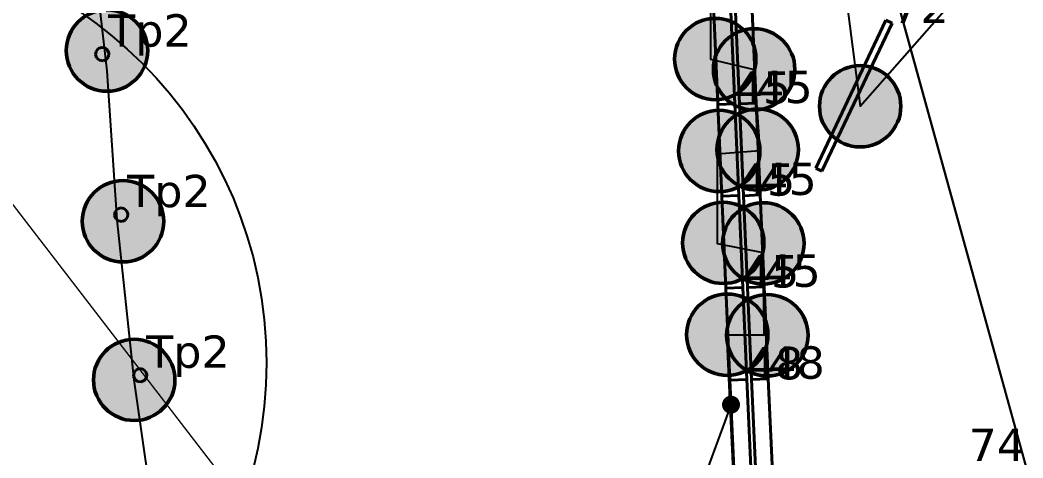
# Model space of a CAD drawing. Header units: millimetres. Extents: x -243740 to 150609, y -473655 to -165121.
# Drawn here: x 7785 to 13362, y -334480 to -332042 of the extents above; entities that cross this region are included whole.
import ezdxf
from ezdxf import colors
from ezdxf.entities.mleader import LeaderData, LeaderLine
from ezdxf.math import Vec2, Vec3

# ---------------------------------------------------------------- set-up
doc = ezdxf.new("R2010")
doc.units = ezdxf.units.MM
for name, color, linetype in [('_HMI', 6, 'Continuous'), ('_Гр.ЩД-1C.10.4.I10.1', 6, 'Continuous'), ('_Гр.ЩД-1C.10.4.I9.3', 6, 'Continuous'), ('_Гр.ЩД-1C.10.4.I9.5', 6, 'Continuous'), ('_Гр.ЩД-1C.10.4.I9.6', 6, 'Continuous')]:
    doc.layers.add(name, color=color, linetype=linetype)
for name, color, linetype, lineweight in [('_освещение_dali', 3, 'Continuous', 50), ('DLX_FL1_LUM 222', 5, 'Continuous', 40), ('DLX_LUM 21', 5, 'Continuous', 40), ('DLX_LUM 5', 5, 'Continuous', 40), ('DLX_LUM 9', 5, 'Continuous', 40)]:
    doc.layers.add(name, color=color, linetype=linetype, lineweight=lineweight)
doc.styles.add('ISOCPEUR', font='isocpeur.ttf')
doc.styles.add('TableTextStyle', font='')
doc.styles.get('TableTextStyle').set_extended_font_data('VERDANA.TTF')
doc.linetypes.add('Truba', pattern='A,3e-05,[4,MSH_7,S=1,R=0,X=0,Y=0],-3.022072', length=3.022102)

# ---------------------------------------------------------------- blocks, each defined once
blk = doc.blocks.new('A$Caabd1818')
at = {"layer": 'DLX_FL1_LUM 222'}
for points in [[(7763.2, 63475, 0), (7857.1, 63479.3, 0)], [(7857.1, 63479.3, 0), (7763.2, 63475, 0)], [(7857.1, 63479.3, 0), (7763.2, 63475, 0)], [(7763.2, 63475, 0), (7857.1, 63479.3, 0)], [(7852.3, 61519.1, 0), (7763.2, 63475, 0)], [(7763.2, 63475, 0), (7763.2, 63475, 0)], [(7763.2, 63475, 0), (7852.3, 61519.1, 0)], [(7763.2, 63475, 0), (7763.2, 63475, 0)], [(7763.2, 63475, 0), (7852.3, 61519.1, 0)], [(7852.3, 61519.1, 0), (7763.2, 63475, 0)], [(7857.1, 63479.3, 0), (7857.1, 63479.3, 0)], [(7857.1, 63479.3, 0), (7946.2, 61523.3, 0)], [(7946.2, 61523.3, 0), (7857.1, 63479.3, 0)], [(7857.1, 63479.3, 0), (7857.1, 63479.3, 0)], [(7946.2, 61523.3, 0), (7857.1, 63479.3, 0)], [(7857.1, 63479.3, 0), (7946.2, 61523.3, 0)], [(7882.6, 63478.7, 0), (7976.5, 63483, 0)], [(7976.5, 63483, 0), (7882.6, 63478.7, 0)], [(7976.5, 63483, 0), (7882.6, 63478.7, 0)], [(7882.6, 63478.7, 0), (7976.5, 63483, 0)], [(7971.7, 61522.8, 0), (7882.6, 63478.7, 0)], [(7882.6, 63478.7, 0), (7882.6, 63478.7, 0)], [(7882.6, 63478.7, 0), (7971.7, 61522.8, 0)], [(7882.6, 63478.7, 0), (7882.6, 63478.7, 0)], [(7882.6, 63478.7, 0), (7971.7, 61522.8, 0)], [(7971.7, 61522.8, 0), (7882.6, 63478.7, 0)], [(7976.5, 63483, 0), (7976.5, 63483, 0)], [(7976.5, 63483, 0), (8065.7, 61527, 0)], [(8065.7, 61527, 0), (7976.5, 63483, 0)], [(7976.5, 63483, 0), (7976.5, 63483, 0)], [(8065.7, 61527, 0), (7976.5, 63483, 0)], [(7976.5, 63483, 0), (8065.7, 61527, 0)]]:
    blk.add_polyline3d(points, dxfattribs=at)
at = {"layer": 'DLX_LUM 21'}
for points in [[(4238.1, 65304.9, 0), (4250.1, 65320.2, 0)], [(4250.1, 65320.2, 0), (4238.1, 65304.9, 0)], [(4250.1, 65320.2, 0), (4238.1, 65304.9, 0)], [(4238.1, 65304.9, 0), (4250.1, 65320.2, 0)], [(4250.1, 65320.2, 0), (4268.2, 65327.4, 0)], [(4268.2, 65327.4, 0), (4250.1, 65320.2, 0)], [(4268.2, 65327.4, 0), (4250.1, 65320.2, 0)], [(4250.1, 65320.2, 0), (4268.2, 65327.4, 0)], [(4250.1, 65320.2, 0), (4250.1, 65320.2, 0)], [(4250.1, 65320.2, 0), (4250.1, 65320.2, 0)], [(4268.2, 65327.4, 0), (4268.2, 65327.4, 0)], [(4268.2, 65327.4, 0), (4287.4, 65324.6, 0)], [(4287.4, 65324.6, 0), (4268.2, 65327.4, 0)], [(4268.2, 65327.4, 0), (4268.2, 65327.4, 0)], [(4287.4, 65324.6, 0), (4268.2, 65327.4, 0)], [(4268.2, 65327.4, 0), (4287.4, 65324.6, 0)], [(4287.4, 65324.6, 0), (4287.4, 65324.6, 0)], [(4287.4, 65324.6, 0), (4302.6, 65312.6, 0)], [(4302.6, 65312.6, 0), (4287.4, 65324.6, 0)], [(4287.4, 65324.6, 0), (4287.4, 65324.6, 0)], [(4302.6, 65312.6, 0), (4287.4, 65324.6, 0)], [(4287.4, 65324.6, 0), (4302.6, 65312.6, 0)], [(4302.6, 65312.6, 0), (4302.6, 65312.6, 0)], [(4302.6, 65312.6, 0), (4309.8, 65294.5, 0)], [(4309.8, 65294.5, 0), (4302.6, 65312.6, 0)], [(4302.6, 65312.6, 0), (4302.6, 65312.6, 0)], [(4309.8, 65294.5, 0), (4302.6, 65312.6, 0)], [(4302.6, 65312.6, 0), (4309.8, 65294.5, 0)], [(4235.3, 65285.7, 0), (4238.1, 65304.9, 0)], [(4238.1, 65304.9, 0), (4235.3, 65285.7, 0)], [(4238.1, 65304.9, 0), (4235.3, 65285.7, 0)], [(4235.3, 65285.7, 0), (4238.1, 65304.9, 0)], [(4242.5, 65267.7, 0), (4235.3, 65285.7, 0)], [(4235.3, 65285.7, 0), (4235.3, 65285.7, 0)], [(4235.3, 65285.7, 0), (4242.5, 65267.7, 0)], [(4235.3, 65285.7, 0), (4235.3, 65285.7, 0)], [(4235.3, 65285.7, 0), (4242.5, 65267.7, 0)], [(4242.5, 65267.7, 0), (4235.3, 65285.7, 0)], [(4238.1, 65304.9, 0), (4238.1, 65304.9, 0)], [(4238.1, 65304.9, 0), (4238.1, 65304.9, 0)], [(4257.7, 65255.7, 0), (4242.5, 65267.7, 0)], [(4242.5, 65267.7, 0), (4242.5, 65267.7, 0)], [(4242.5, 65267.7, 0), (4257.7, 65255.7, 0)], [(4242.5, 65267.7, 0), (4242.5, 65267.7, 0)], [(4242.5, 65267.7, 0), (4257.7, 65255.7, 0)], [(4257.7, 65255.7, 0), (4242.5, 65267.7, 0)], [(4277, 65252.9, 0), (4257.7, 65255.7, 0)], [(4257.7, 65255.7, 0), (4257.7, 65255.7, 0)], [(4257.7, 65255.7, 0), (4277, 65252.9, 0)], [(4257.7, 65255.7, 0), (4257.7, 65255.7, 0)], [(4257.7, 65255.7, 0), (4277, 65252.9, 0)], [(4277, 65252.9, 0), (4257.7, 65255.7, 0)], [(4295, 65260.1, 0), (4277, 65252.9, 0)], [(4277, 65252.9, 0), (4295, 65260.1, 0)], [(4277, 65252.9, 0), (4295, 65260.1, 0)], [(4295, 65260.1, 0), (4277, 65252.9, 0)], [(4277, 65252.9, 0), (4277, 65252.9, 0)], [(4277, 65252.9, 0), (4277, 65252.9, 0)], [(4307, 65275.3, 0), (4295, 65260.1, 0)], [(4295, 65260.1, 0), (4307, 65275.3, 0)], [(4295, 65260.1, 0), (4307, 65275.3, 0)], [(4307, 65275.3, 0), (4295, 65260.1, 0)], [(4295, 65260.1, 0), (4295, 65260.1, 0)], [(4295, 65260.1, 0), (4295, 65260.1, 0)], [(4309.8, 65294.5, 0), (4307, 65275.3, 0)], [(4307, 65275.3, 0), (4309.8, 65294.5, 0)], [(4307, 65275.3, 0), (4309.8, 65294.5, 0)], [(4309.8, 65294.5, 0), (4307, 65275.3, 0)], [(4307, 65275.3, 0), (4307, 65275.3, 0)], [(4307, 65275.3, 0), (4307, 65275.3, 0)], [(4309.8, 65294.5, 0), (4309.8, 65294.5, 0)], [(4309.8, 65294.5, 0), (4309.8, 65294.5, 0)], [(4343.7, 64410.9, 0), (4355.7, 64426.2, 0)], [(4355.7, 64426.2, 0), (4343.7, 64410.9, 0)], [(4355.7, 64426.2, 0), (4343.7, 64410.9, 0)], [(4343.7, 64410.9, 0), (4355.7, 64426.2, 0)], [(4355.7, 64426.2, 0), (4373.8, 64433.4, 0)], [(4373.8, 64433.4, 0), (4355.7, 64426.2, 0)], [(4373.8, 64433.4, 0), (4355.7, 64426.2, 0)], [(4355.7, 64426.2, 0), (4373.8, 64433.4, 0)], [(4355.7, 64426.2, 0), (4355.7, 64426.2, 0)], [(4355.7, 64426.2, 0), (4355.7, 64426.2, 0)], [(4373.8, 64433.4, 0), (4373.8, 64433.4, 0)], [(4373.8, 64433.4, 0), (4393, 64430.6, 0)], [(4393, 64430.6, 0), (4373.8, 64433.4, 0)], [(4373.8, 64433.4, 0), (4373.8, 64433.4, 0)], [(4393, 64430.6, 0), (4373.8, 64433.4, 0)], [(4373.8, 64433.4, 0), (4393, 64430.6, 0)], [(4393, 64430.6, 0), (4393, 64430.6, 0)], [(4393, 64430.6, 0), (4408.2, 64418.6, 0)], [(4408.2, 64418.6, 0), (4393, 64430.6, 0)], [(4393, 64430.6, 0), (4393, 64430.6, 0)], [(4408.2, 64418.6, 0), (4393, 64430.6, 0)], [(4393, 64430.6, 0), (4408.2, 64418.6, 0)], [(4408.2, 64418.6, 0), (4408.2, 64418.6, 0)], [(4408.2, 64418.6, 0), (4415.4, 64400.5, 0)], [(4415.4, 64400.5, 0), (4408.2, 64418.6, 0)], [(4408.2, 64418.6, 0), (4408.2, 64418.6, 0)], [(4415.4, 64400.5, 0), (4408.2, 64418.6, 0)], [(4408.2, 64418.6, 0), (4415.4, 64400.5, 0)], [(4340.9, 64391.7, 0), (4343.7, 64410.9, 0)], [(4343.7, 64410.9, 0), (4340.9, 64391.7, 0)], [(4343.7, 64410.9, 0), (4340.9, 64391.7, 0)], [(4340.9, 64391.7, 0), (4343.7, 64410.9, 0)], [(4348.1, 64373.7, 0), (4340.9, 64391.7, 0)], [(4340.9, 64391.7, 0), (4340.9, 64391.7, 0)], [(4340.9, 64391.7, 0), (4348.1, 64373.7, 0)], [(4340.9, 64391.7, 0), (4340.9, 64391.7, 0)], [(4340.9, 64391.7, 0), (4348.1, 64373.7, 0)], [(4348.1, 64373.7, 0), (4340.9, 64391.7, 0)], [(4343.7, 64410.9, 0), (4343.7, 64410.9, 0)], [(4343.7, 64410.9, 0), (4343.7, 64410.9, 0)], [(4363.3, 64361.7, 0), (4348.1, 64373.7, 0)], [(4348.1, 64373.7, 0), (4348.1, 64373.7, 0)], [(4348.1, 64373.7, 0), (4363.3, 64361.7, 0)], [(4348.1, 64373.7, 0), (4348.1, 64373.7, 0)], [(4348.1, 64373.7, 0), (4363.3, 64361.7, 0)], [(4363.3, 64361.7, 0), (4348.1, 64373.7, 0)], [(4382.6, 64358.9, 0), (4363.3, 64361.7, 0)], [(4363.3, 64361.7, 0), (4363.3, 64361.7, 0)], [(4363.3, 64361.7, 0), (4382.6, 64358.9, 0)], [(4363.3, 64361.7, 0), (4363.3, 64361.7, 0)], [(4363.3, 64361.7, 0), (4382.6, 64358.9, 0)], [(4382.6, 64358.9, 0), (4363.3, 64361.7, 0)], [(4400.6, 64366.1, 0), (4382.6, 64358.9, 0)], [(4382.6, 64358.9, 0), (4400.6, 64366.1, 0)], [(4382.6, 64358.9, 0), (4400.6, 64366.1, 0)], [(4400.6, 64366.1, 0), (4382.6, 64358.9, 0)], [(4412.6, 64381.3, 0), (4400.6, 64366.1, 0)], [(4400.6, 64366.1, 0), (4412.6, 64381.3, 0)], [(4400.6, 64366.1, 0), (4412.6, 64381.3, 0)], [(4412.6, 64381.3, 0), (4400.6, 64366.1, 0)], [(4400.6, 64366.1, 0), (4400.6, 64366.1, 0)], [(4400.6, 64366.1, 0), (4400.6, 64366.1, 0)], [(4415.4, 64400.5, 0), (4412.6, 64381.3, 0)], [(4412.6, 64381.3, 0), (4415.4, 64400.5, 0)], [(4412.6, 64381.3, 0), (4415.4, 64400.5, 0)], [(4415.4, 64400.5, 0), (4412.6, 64381.3, 0)], [(4412.6, 64381.3, 0), (4412.6, 64381.3, 0)], [(4412.6, 64381.3, 0), (4412.6, 64381.3, 0)], [(4415.4, 64400.5, 0), (4415.4, 64400.5, 0)], [(4415.4, 64400.5, 0), (4415.4, 64400.5, 0)], [(4382.6, 64358.9, 0), (4382.6, 64358.9, 0)], [(4382.6, 64358.9, 0), (4382.6, 64358.9, 0)], [(4449.3, 63516.9, 0), (4461.3, 63532.2, 0)], [(4461.3, 63532.2, 0), (4449.3, 63516.9, 0)], [(4461.3, 63532.2, 0), (4449.3, 63516.9, 0)], [(4449.3, 63516.9, 0), (4461.3, 63532.2, 0)], [(4461.3, 63532.2, 0), (4479.3, 63539.4, 0)], [(4479.3, 63539.4, 0), (4461.3, 63532.2, 0)], [(4479.3, 63539.4, 0), (4461.3, 63532.2, 0)], [(4461.3, 63532.2, 0), (4479.3, 63539.4, 0)], [(4461.3, 63532.2, 0), (4461.3, 63532.2, 0)], [(4461.3, 63532.2, 0), (4461.3, 63532.2, 0)], [(4479.3, 63539.4, 0), (4479.3, 63539.4, 0)], [(4479.3, 63539.4, 0), (4498.6, 63536.6, 0)], [(4498.6, 63536.6, 0), (4479.3, 63539.4, 0)], [(4479.3, 63539.4, 0), (4479.3, 63539.4, 0)], [(4498.6, 63536.6, 0), (4479.3, 63539.4, 0)], [(4479.3, 63539.4, 0), (4498.6, 63536.6, 0)], [(4498.6, 63536.6, 0), (4498.6, 63536.6, 0)], [(4498.6, 63536.6, 0), (4513.8, 63524.5, 0)], [(4513.8, 63524.5, 0), (4498.6, 63536.6, 0)], [(4498.6, 63536.6, 0), (4498.6, 63536.6, 0)], [(4513.8, 63524.5, 0), (4498.6, 63536.6, 0)], [(4498.6, 63536.6, 0), (4513.8, 63524.5, 0)], [(4513.8, 63524.5, 0), (4513.8, 63524.5, 0)], [(4513.8, 63524.5, 0), (4521, 63506.5, 0)], [(4521, 63506.5, 0), (4513.8, 63524.5, 0)], [(4513.8, 63524.5, 0), (4513.8, 63524.5, 0)], [(4521, 63506.5, 0), (4513.8, 63524.5, 0)], [(4513.8, 63524.5, 0), (4521, 63506.5, 0)], [(4446.5, 63497.7, 0), (4449.3, 63516.9, 0)], [(4449.3, 63516.9, 0), (4446.5, 63497.7, 0)], [(4449.3, 63516.9, 0), (4446.5, 63497.7, 0)], [(4446.5, 63497.7, 0), (4449.3, 63516.9, 0)], [(4453.7, 63479.7, 0), (4446.5, 63497.7, 0)], [(4446.5, 63497.7, 0), (4446.5, 63497.7, 0)], [(4446.5, 63497.7, 0), (4453.7, 63479.7, 0)], [(4446.5, 63497.7, 0), (4446.5, 63497.7, 0)], [(4446.5, 63497.7, 0), (4453.7, 63479.7, 0)], [(4453.7, 63479.7, 0), (4446.5, 63497.7, 0)], [(4449.3, 63516.9, 0), (4449.3, 63516.9, 0)], [(4449.3, 63516.9, 0), (4449.3, 63516.9, 0)], [(4468.9, 63467.7, 0), (4453.7, 63479.7, 0)], [(4453.7, 63479.7, 0), (4453.7, 63479.7, 0)], [(4453.7, 63479.7, 0), (4468.9, 63467.7, 0)], [(4453.7, 63479.7, 0), (4453.7, 63479.7, 0)], [(4453.7, 63479.7, 0), (4468.9, 63467.7, 0)], [(4468.9, 63467.7, 0), (4453.7, 63479.7, 0)], [(4488.2, 63464.9, 0), (4468.9, 63467.7, 0)], [(4468.9, 63467.7, 0), (4468.9, 63467.7, 0)], [(4468.9, 63467.7, 0), (4488.2, 63464.9, 0)], [(4468.9, 63467.7, 0), (4468.9, 63467.7, 0)], [(4468.9, 63467.7, 0), (4488.2, 63464.9, 0)], [(4488.2, 63464.9, 0), (4468.9, 63467.7, 0)], [(4506.2, 63472.1, 0), (4488.2, 63464.9, 0)], [(4488.2, 63464.9, 0), (4506.2, 63472.1, 0)], [(4488.2, 63464.9, 0), (4506.2, 63472.1, 0)], [(4506.2, 63472.1, 0), (4488.2, 63464.9, 0)], [(4518.2, 63487.3, 0), (4506.2, 63472.1, 0)], [(4506.2, 63472.1, 0), (4518.2, 63487.3, 0)], [(4506.2, 63472.1, 0), (4518.2, 63487.3, 0)], [(4518.2, 63487.3, 0), (4506.2, 63472.1, 0)], [(4506.2, 63472.1, 0), (4506.2, 63472.1, 0)], [(4506.2, 63472.1, 0), (4506.2, 63472.1, 0)], [(4521, 63506.5, 0), (4518.2, 63487.3, 0)], [(4518.2, 63487.3, 0), (4521, 63506.5, 0)], [(4518.2, 63487.3, 0), (4521, 63506.5, 0)], [(4521, 63506.5, 0), (4518.2, 63487.3, 0)], [(4518.2, 63487.3, 0), (4518.2, 63487.3, 0)], [(4518.2, 63487.3, 0), (4518.2, 63487.3, 0)], [(4521, 63506.5, 0), (4521, 63506.5, 0)], [(4521, 63506.5, 0), (4521, 63506.5, 0)], [(4488.2, 63464.9, 0), (4488.2, 63464.9, 0)], [(4488.2, 63464.9, 0), (4488.2, 63464.9, 0)]]:
    blk.add_polyline3d(points, dxfattribs=at)
at = {"layer": 'DLX_LUM 5'}
for points in [[(7696.3, 65009.7, 0), (7673.9, 65521.2, 0)], [(7673.9, 65521.2, 0), (7696.3, 65009.7, 0)], [(7673.9, 65521.2, 0), (7696.3, 65009.7, 0)], [(7696.3, 65009.7, 0), (7673.9, 65521.2, 0)], [(7767.9, 65525.3, 0), (7790.2, 65013.7, 0)], [(7790.2, 65013.7, 0), (7767.9, 65525.3, 0)], [(7790.2, 65013.7, 0), (7767.9, 65525.3, 0)], [(7767.9, 65525.3, 0), (7790.2, 65013.7, 0)], [(7815.7, 65013.4, 0), (7793.4, 65524.9, 0)], [(7793.4, 65524.9, 0), (7815.7, 65013.4, 0)], [(7793.4, 65524.9, 0), (7815.7, 65013.4, 0)], [(7815.7, 65013.4, 0), (7793.4, 65524.9, 0)], [(7887.3, 65529, 0), (7909.6, 65017.5, 0)], [(7909.6, 65017.5, 0), (7887.3, 65529, 0)], [(7909.6, 65017.5, 0), (7887.3, 65529, 0)], [(7887.3, 65529, 0), (7909.6, 65017.5, 0)], [(7790.2, 65013.7, 0), (7696.3, 65009.7, 0)], [(7696.3, 65009.7, 0), (7790.2, 65013.7, 0)], [(7696.3, 65009.7, 0), (7790.2, 65013.7, 0)], [(7790.2, 65013.7, 0), (7696.3, 65009.7, 0)], [(7696.3, 65009.7, 0), (7790.2, 65013.7, 0)], [(7790.2, 65013.7, 0), (7696.3, 65009.7, 0)], [(7790.2, 65013.7, 0), (7696.3, 65009.7, 0)], [(7696.3, 65009.7, 0), (7790.2, 65013.7, 0)], [(7696.3, 65009.7, 0), (7696.3, 65009.7, 0)], [(7696.3, 65009.7, 0), (7696.3, 65009.7, 0)], [(7718.6, 64498.1, 0), (7696.3, 65009.7, 0)], [(7696.3, 65009.7, 0), (7696.3, 65009.7, 0)], [(7696.3, 65009.7, 0), (7718.6, 64498.1, 0)], [(7696.3, 65009.7, 0), (7696.3, 65009.7, 0)], [(7696.3, 65009.7, 0), (7718.6, 64498.1, 0)], [(7718.6, 64498.1, 0), (7696.3, 65009.7, 0)], [(7790.2, 65013.7, 0), (7790.2, 65013.7, 0)], [(7790.2, 65013.7, 0), (7790.2, 65013.7, 0)], [(7790.2, 65013.7, 0), (7790.2, 65013.7, 0)], [(7790.2, 65013.7, 0), (7812.5, 64502.2, 0)], [(7812.5, 64502.2, 0), (7790.2, 65013.7, 0)], [(7790.2, 65013.7, 0), (7790.2, 65013.7, 0)], [(7812.5, 64502.2, 0), (7790.2, 65013.7, 0)], [(7790.2, 65013.7, 0), (7812.5, 64502.2, 0)], [(7909.6, 65017.5, 0), (7815.7, 65013.4, 0)], [(7815.7, 65013.4, 0), (7909.6, 65017.5, 0)], [(7815.7, 65013.4, 0), (7909.6, 65017.5, 0)], [(7909.6, 65017.5, 0), (7815.7, 65013.4, 0)], [(7815.7, 65013.4, 0), (7909.6, 65017.5, 0)], [(7909.6, 65017.5, 0), (7815.7, 65013.4, 0)], [(7909.6, 65017.5, 0), (7815.7, 65013.4, 0)], [(7815.7, 65013.4, 0), (7909.6, 65017.5, 0)], [(7815.7, 65013.4, 0), (7815.7, 65013.4, 0)], [(7815.7, 65013.4, 0), (7815.7, 65013.4, 0)], [(7838, 64501.8, 0), (7815.7, 65013.4, 0)], [(7815.7, 65013.4, 0), (7815.7, 65013.4, 0)], [(7815.7, 65013.4, 0), (7838, 64501.8, 0)], [(7815.7, 65013.4, 0), (7815.7, 65013.4, 0)], [(7815.7, 65013.4, 0), (7838, 64501.8, 0)], [(7838, 64501.8, 0), (7815.7, 65013.4, 0)], [(7909.6, 65017.5, 0), (7909.6, 65017.5, 0)], [(7909.6, 65017.5, 0), (7909.6, 65017.5, 0)], [(7909.6, 65017.5, 0), (7909.6, 65017.5, 0)], [(7909.6, 65017.5, 0), (7931.9, 64505.9, 0)], [(7931.9, 64505.9, 0), (7909.6, 65017.5, 0)], [(7909.6, 65017.5, 0), (7909.6, 65017.5, 0)], [(7931.9, 64505.9, 0), (7909.6, 65017.5, 0)], [(7909.6, 65017.5, 0), (7931.9, 64505.9, 0)], [(7718.5, 64498.1, 0), (7812.5, 64502.2, 0)], [(7812.5, 64502.2, 0), (7718.5, 64498.1, 0)], [(7812.5, 64502.2, 0), (7718.5, 64498.1, 0)], [(7718.5, 64498.1, 0), (7812.5, 64502.2, 0)], [(7740.9, 63986.6, 0), (7718.5, 64498.1, 0)], [(7718.5, 64498.1, 0), (7718.5, 64498.1, 0)], [(7718.5, 64498.1, 0), (7740.9, 63986.6, 0)], [(7718.5, 64498.1, 0), (7718.5, 64498.1, 0)], [(7718.5, 64498.1, 0), (7740.9, 63986.6, 0)], [(7740.9, 63986.6, 0), (7718.5, 64498.1, 0)], [(7812.5, 64502.2, 0), (7718.6, 64498.1, 0)], [(7718.6, 64498.1, 0), (7812.5, 64502.2, 0)], [(7718.6, 64498.1, 0), (7812.5, 64502.2, 0)], [(7812.5, 64502.2, 0), (7718.6, 64498.1, 0)], [(7718.6, 64498.1, 0), (7718.6, 64498.1, 0)], [(7718.6, 64498.1, 0), (7718.6, 64498.1, 0)], [(7812.5, 64502.2, 0), (7812.5, 64502.2, 0)], [(7812.5, 64502.2, 0), (7812.5, 64502.2, 0)], [(7812.5, 64502.2, 0), (7812.5, 64502.2, 0)], [(7812.5, 64502.2, 0), (7834.8, 63990.7, 0)], [(7834.8, 63990.7, 0), (7812.5, 64502.2, 0)], [(7812.5, 64502.2, 0), (7812.5, 64502.2, 0)], [(7834.8, 63990.7, 0), (7812.5, 64502.2, 0)], [(7812.5, 64502.2, 0), (7834.8, 63990.7, 0)], [(7931.9, 64505.9, 0), (7838, 64501.8, 0)], [(7838, 64501.8, 0), (7931.9, 64505.9, 0)], [(7838, 64501.8, 0), (7931.9, 64505.9, 0)], [(7931.9, 64505.9, 0), (7838, 64501.8, 0)], [(7838, 64501.8, 0), (7931.9, 64505.9, 0)], [(7931.9, 64505.9, 0), (7838, 64501.8, 0)], [(7931.9, 64505.9, 0), (7838, 64501.8, 0)], [(7838, 64501.8, 0), (7931.9, 64505.9, 0)], [(7838, 64501.8, 0), (7838, 64501.8, 0)], [(7838, 64501.8, 0), (7838, 64501.8, 0)], [(7860.3, 63990.3, 0), (7838, 64501.8, 0)], [(7838, 64501.8, 0), (7838, 64501.8, 0)], [(7838, 64501.8, 0), (7860.3, 63990.3, 0)], [(7838, 64501.8, 0), (7838, 64501.8, 0)], [(7838, 64501.8, 0), (7860.3, 63990.3, 0)], [(7860.3, 63990.3, 0), (7838, 64501.8, 0)], [(7931.9, 64505.9, 0), (7931.9, 64505.9, 0)], [(7931.9, 64505.9, 0), (7931.9, 64505.9, 0)], [(7931.9, 64505.9, 0), (7931.9, 64505.9, 0)], [(7931.9, 64505.9, 0), (7954.2, 63994.4, 0)], [(7954.2, 63994.4, 0), (7931.9, 64505.9, 0)], [(7931.9, 64505.9, 0), (7931.9, 64505.9, 0)], [(7954.2, 63994.4, 0), (7931.9, 64505.9, 0)], [(7931.9, 64505.9, 0), (7954.2, 63994.4, 0)], [(7834.8, 63990.7, 0), (7740.9, 63986.6, 0)], [(7740.9, 63986.6, 0), (7834.8, 63990.7, 0)], [(7740.9, 63986.6, 0), (7834.8, 63990.7, 0)], [(7834.8, 63990.7, 0), (7740.9, 63986.6, 0)], [(7740.9, 63986.6, 0), (7834.8, 63990.7, 0)], [(7834.8, 63990.7, 0), (7740.9, 63986.6, 0)], [(7834.8, 63990.7, 0), (7740.9, 63986.6, 0)], [(7740.9, 63986.6, 0), (7834.8, 63990.7, 0)], [(7740.9, 63986.6, 0), (7740.9, 63986.6, 0)], [(7740.9, 63986.6, 0), (7740.9, 63986.6, 0)], [(7763.2, 63475.1, 0), (7740.9, 63986.6, 0)], [(7740.9, 63986.6, 0), (7740.9, 63986.6, 0)], [(7740.9, 63986.6, 0), (7763.2, 63475.1, 0)], [(7740.9, 63986.6, 0), (7740.9, 63986.6, 0)], [(7740.9, 63986.6, 0), (7763.2, 63475.1, 0)], [(7763.2, 63475.1, 0), (7740.9, 63986.6, 0)], [(7834.8, 63990.7, 0), (7834.8, 63990.7, 0)], [(7834.8, 63990.7, 0), (7834.8, 63990.7, 0)], [(7834.8, 63990.7, 0), (7834.8, 63990.7, 0)], [(7834.8, 63990.7, 0), (7857.1, 63479.2, 0)], [(7857.1, 63479.2, 0), (7834.8, 63990.7, 0)], [(7834.8, 63990.7, 0), (7834.8, 63990.7, 0)], [(7857.1, 63479.2, 0), (7834.8, 63990.7, 0)], [(7834.8, 63990.7, 0), (7857.1, 63479.2, 0)], [(7954.2, 63994.4, 0), (7860.3, 63990.3, 0)], [(7860.3, 63990.3, 0), (7954.2, 63994.4, 0)], [(7860.3, 63990.3, 0), (7954.2, 63994.4, 0)], [(7954.2, 63994.4, 0), (7860.3, 63990.3, 0)], [(7860.3, 63990.3, 0), (7954.2, 63994.4, 0)], [(7954.2, 63994.4, 0), (7860.3, 63990.3, 0)], [(7954.2, 63994.4, 0), (7860.3, 63990.3, 0)], [(7860.3, 63990.3, 0), (7954.2, 63994.4, 0)], [(7860.3, 63990.3, 0), (7860.3, 63990.3, 0)], [(7860.3, 63990.3, 0), (7860.3, 63990.3, 0)], [(7882.6, 63478.8, 0), (7860.3, 63990.3, 0)], [(7860.3, 63990.3, 0), (7860.3, 63990.3, 0)], [(7860.3, 63990.3, 0), (7882.6, 63478.8, 0)], [(7860.3, 63990.3, 0), (7860.3, 63990.3, 0)], [(7860.3, 63990.3, 0), (7882.6, 63478.8, 0)], [(7882.6, 63478.8, 0), (7860.3, 63990.3, 0)], [(7954.2, 63994.4, 0), (7954.2, 63994.4, 0)], [(7954.2, 63994.4, 0), (7954.2, 63994.4, 0)], [(7954.2, 63994.4, 0), (7954.2, 63994.4, 0)], [(7954.2, 63994.4, 0), (7976.5, 63482.9, 0)], [(7976.5, 63482.9, 0), (7954.2, 63994.4, 0)], [(7954.2, 63994.4, 0), (7954.2, 63994.4, 0)], [(7976.5, 63482.9, 0), (7954.2, 63994.4, 0)], [(7954.2, 63994.4, 0), (7976.5, 63482.9, 0)], [(7857.1, 63479.2, 0), (7763.2, 63475.1, 0)], [(7763.2, 63475.1, 0), (7857.1, 63479.2, 0)], [(7763.2, 63475.1, 0), (7857.1, 63479.2, 0)], [(7857.1, 63479.2, 0), (7763.2, 63475.1, 0)], [(7763.2, 63475.1, 0), (7763.2, 63475.1, 0)], [(7763.2, 63475.1, 0), (7763.2, 63475.1, 0)], [(7857.1, 63479.2, 0), (7857.1, 63479.2, 0)], [(7857.1, 63479.2, 0), (7857.1, 63479.2, 0)], [(7976.5, 63482.9, 0), (7882.6, 63478.8, 0)], [(7882.6, 63478.8, 0), (7976.5, 63482.9, 0)], [(7882.6, 63478.8, 0), (7976.5, 63482.9, 0)], [(7976.5, 63482.9, 0), (7882.6, 63478.8, 0)], [(7882.6, 63478.8, 0), (7882.6, 63478.8, 0)], [(7882.6, 63478.8, 0), (7882.6, 63478.8, 0)], [(7976.5, 63482.9, 0), (7976.5, 63482.9, 0)], [(7976.5, 63482.9, 0), (7976.5, 63482.9, 0)]]:
    blk.add_polyline3d(points, dxfattribs=at)
at = {"layer": 'DLX_LUM 9'}
for points in [[(8240.2, 64654.9, 0), (8630.9, 65479, 0)], [(8630.9, 65479, 0), (8240.2, 64654.9, 0)], [(8630.9, 65479, 0), (8240.2, 64654.9, 0)], [(8240.2, 64654.9, 0), (8630.9, 65479, 0)], [(8630.9, 65479, 0), (8630.9, 65479, 0)], [(8630.9, 65479, 0), (8665.2, 65462.7, 0)], [(8665.2, 65462.7, 0), (8630.9, 65479, 0)], [(8630.9, 65479, 0), (8630.9, 65479, 0)], [(8665.2, 65462.7, 0), (8630.9, 65479, 0)], [(8630.9, 65479, 0), (8665.2, 65462.7, 0)], [(8665.2, 65462.7, 0), (8274.6, 64638.6, 0)], [(8274.6, 64638.6, 0), (8665.2, 65462.7, 0)], [(8274.6, 64638.6, 0), (8665.2, 65462.7, 0)], [(8665.2, 65462.7, 0), (8274.6, 64638.6, 0)], [(8665.2, 65462.7, 0), (8665.2, 65462.7, 0)], [(8665.2, 65462.7, 0), (8665.2, 65462.7, 0)], [(8240.2, 64654.9, 0), (8240.2, 64654.9, 0)], [(8274.6, 64638.6, 0), (8240.2, 64654.9, 0)], [(8240.2, 64654.9, 0), (8240.2, 64654.9, 0)], [(8240.2, 64654.9, 0), (8274.6, 64638.6, 0)], [(8240.2, 64654.9, 0), (8274.6, 64638.6, 0)], [(8274.6, 64638.6, 0), (8240.2, 64654.9, 0)], [(8274.6, 64638.6, 0), (8274.6, 64638.6, 0)], [(8274.6, 64638.6, 0), (8274.6, 64638.6, 0)]]:
    blk.add_polyline3d(points, dxfattribs=at)
blk = doc.blocks.new('A$Cab2378fa')
at = {"lineweight": 25, "true_color": 0xfff5f5}
h = blk.add_hatch(color=7, dxfattribs=at)
h.dxf.hatch_style = 1
h.paths.add_polyline_path([(0, 0), (-141.6, -170.3, 0.174923), (3, -222.4, 0.197808), (162.3, -156.8)])
h.paths.add_polyline_path([(-163.2, 157.6), (0, 0), (147.8, 177.8, 0.175398), (3, 230.2, 0.209014)])
at = {"lineweight": 25}
h = blk.add_hatch(color=0, dxfattribs=at)
h.paths.add_polyline_path([(162.3, -156.8, 0.442338), (147.8, 177.8), (0, 0)])
h.paths.add_polyline_path([(-141.6, -170.3), (0, 0), (-163.2, 157.6, 0.430096)])
blk.add_circle((3, 3.9), 226.3)
blk = doc.blocks.new('_Dot')
at = {"color": 0, "linetype": 'ByBlock', "lineweight": -2}
blk.add_line((-0.5, 0), (-1, 0), dxfattribs=at)
at = {"color": 0, "linetype": 'ByBlock', "const_width": 0.5}
blk.add_lwpolyline([(-0.25, 0, 1), (0.25, 0, 1)], format="xyb", close=True, dxfattribs=at)

msp = doc.modelspace()

# ---------------------------------------------------------------- linework, layer by layer
at = {"layer": '_HMI', "ltscale": 100}
msp.add_lwpolyline([(9098.7, -331149.3), (12250.9, -330438.3), (28523.4, -389441.5)], dxfattribs=at)
at = {"layer": '_Гр.ЩД-1C.10.4.I10.1', "ltscale": 100}
msp.add_lwpolyline([(28523.4, -389381.8), (8163.4, -315632.4)], dxfattribs=at)
at = {"layer": '_Гр.ЩД-1C.10.4.I9.3', "ltscale": 100}
for points in [[(8550.2, -334952.8), (8419.8, -334045.4), (8325.4, -333154.1), (8268.7, -332324.2), (8163.5, -331404.9)], [(11625.3, -331748.1), (11625.3, -332259.6), (11867.3, -332317), (11899.8, -332771.1), (11661.9, -332788.1), (11661.9, -333285.9), (11915.6, -333336.7), (11922.1, -333797.4), (11714.5, -333797.4), (11770.2, -335031.2)]]:
    msp.add_lwpolyline(points, dxfattribs=at)
at = {"layer": '_Гр.ЩД-1C.10.4.I9.5', "ltscale": 100}
msp.add_lwpolyline([(15237.2, -326458.9), (13017.2, -328459.6), (12080.7, -329603.1), (12456.9, -332522.2), (13432.7, -331413)], dxfattribs=at)
at = {"layer": '_Гр.ЩД-1C.10.4.I9.6', "ltscale": 100}
msp.add_lwpolyline([(11373.7, -327260.7), (28523.4, -389441.5)], dxfattribs=at)
at = {"layer": 'Defpoints', "color": 251, "lineweight": 0, "ltscale": 100, "true_color": 0x636466}
msp.add_lwpolyline([(4510, -328862.7), (10097.7, -336131.1)], dxfattribs=at)
at = {"layer": 'Defpoints', "color": 3, "ltscale": 100}
msp.add_circle((6793.9, -333951.4), 2361.2, dxfattribs=at)

# ---------------------------------------------------------------- block references
at = {"layer": '_освещение_dali', "color": 5, "ltscale": 100}
for p in [(8265.7, -332216.4), (11648.2, -332263.5), (11864.4, -332320.9), (12453.9, -332526.2), (11670.5, -332775), (11883.9, -332767.2), (8354.7, -333166.5), (11692.8, -333286.6), (11915.5, -333289.8), (11715.1, -333798.1), (11937.8, -333801.3), (8416.8, -334049.3)]:
    msp.add_blockref('A$Cab2378fa', p, dxfattribs=at)
at = {"layer": 'Defpoints', "linetype": 'Truba', "ltscale": 100}
msp.add_blockref('A$Caabd1818', (3969.7, -397521.8), dxfattribs=at)

# ---------------------------------------------------------------- texts
at = {"layer": '_освещение_dali', "color": 53, "true_color": 0xdee26a, "style": 'TableTextStyle'}
msp.add_text('72', height=180, dxfattribs=at).set_placement((12634.9, -332059))
at = {"layer": '_освещение_dali', "color": 31, "true_color": 0xffb94f, "style": 'TableTextStyle'}
for s, p in [('Тр2', (8275.1, -332190)), ('45', (11759.8, -332508)), ('45', (11879.2, -332504.3)), ('45', (11901.6, -333015.8)), ('45', (11782.1, -333019.6)), ('Тр2', (8380.7, -333084)), ('45', (11804.4, -333531.1)), ('45', (11923.9, -333527.4)), ('Тр2', (8486.3, -333978)), ('48', (11826.7, -334042.5)), ('48', (11946.2, -334038.8))]:
    msp.add_text(s, height=180, dxfattribs=at).set_placement(p)
at = {"layer": '_освещение_dali', "color": 21, "true_color": 0xffae59, "style": 'TableTextStyle'}
msp.add_text('74', height=180, dxfattribs=at).set_placement((13060.2, -334496.7))

# ---------------------------------------------------------------- leaders
at = {"layer": '_Гр.ЩД-1C.10.4.I9.3', "ltscale": 100}
ml = msp.add_multileader_mtext('Standard', dxfattribs=at)
ml.set_content('Гр.ЩД-1C.10.4.I9.3', color=256, style='ISOCPEUR')
ml.set_leader_properties()
ml.set_arrow_properties(name='DOT')
ml.build(insert=Vec2(0, 0))
ml.multileader.update_dxf_attribs({"has_dogleg": 0, "text_left_attachment_type": 6, "text_right_attachment_type": 6, "arrow_head_size": 100})
ctx = ml.context
ctx.base_point, ctx.char_height, ctx.arrow_head_size, ctx.landing_gap_size, ctx.plane_origin = Vec3(8129.5, -335898.5), 250, 100, 200, Vec3(92722.8, -208127.9)
ctx.left_attachment, ctx.right_attachment = 6, 6
notes = []
notes.append((ctx, [(1, (1, 1, 0), (11112.5, -335898.5), (-1, 0), 8, [(1, [(11738.8, -334183.5)], 0, [])])]))
ctx.mtext.insert, ctx.mtext.width, ctx.mtext.flow_direction = Vec3(8329.5, -335573.5), 2425, 5
for ctx, leaders in notes:
    for number, flags, end, landing, length, lines in leaders:
        leader = LeaderData()
        leader.index, (leader.has_last_leader_line, leader.has_dogleg_vector, leader.attachment_direction) = number, flags
        leader.last_leader_point, leader.dogleg_vector, leader.dogleg_length = Vec3(end), Vec3(landing), length
        for number, points, colour, breaks in lines:
            line = LeaderLine()
            line.index, line.vertices, line.color, line.breaks = number, Vec3.list(points), colors.encode_raw_color(colour), breaks
            leader.lines.append(line)
        ctx.leaders.append(leader)

doc.saveas('drawing.dxf')
